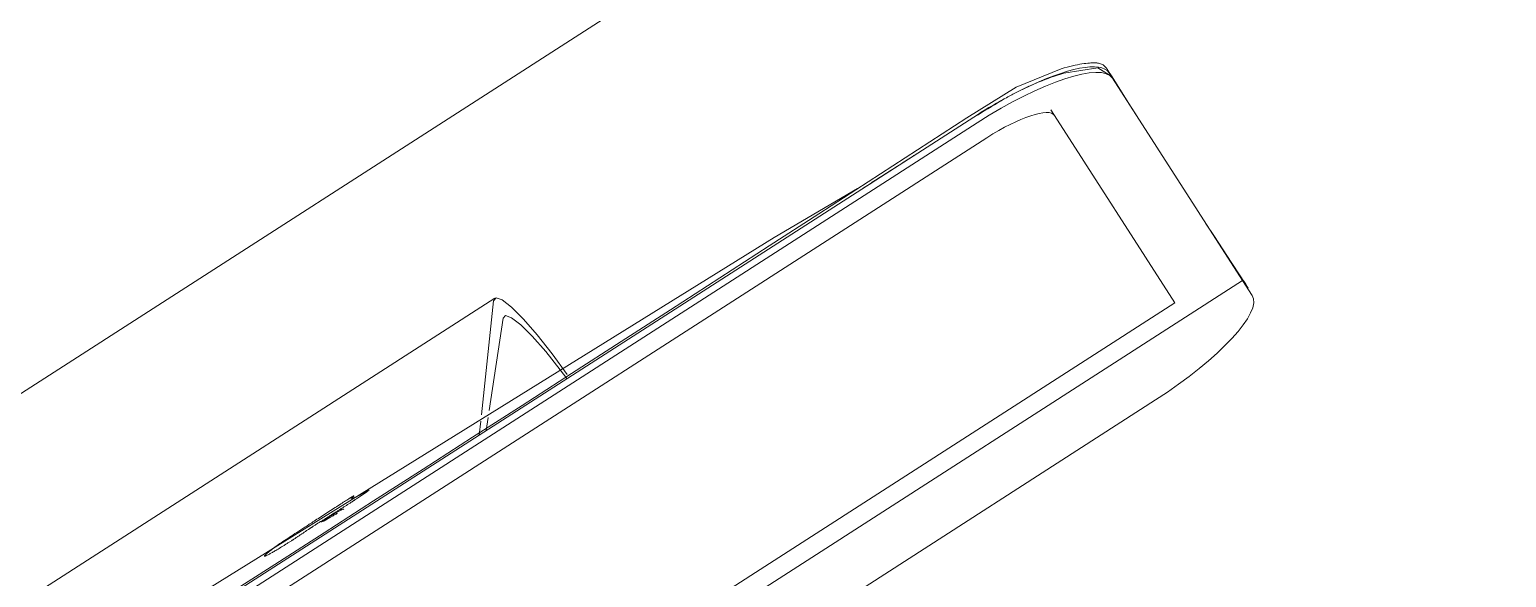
# Model space of a CAD drawing. Header units: metres. Extents: x -71 to 881, y -503 to 661.
# Drawn here: x 189.4822 to 189.9112, y 525.4189 to 525.5781 of the extents above; entities that cross this region are included whole.
import ezdxf

# ---------------------------------------------------------------- set-up
doc = ezdxf.new("R2010")
doc.units = ezdxf.units.M
doc.layers.add('07. Mobiliário', color=51, linetype='Continuous', lineweight=5)

msp = doc.modelspace()

# ---------------------------------------------------------------- linework, layer by layer
at = {"layer": '07. Mobiliário'}
msp.add_line((188.38552, 524.76853), (190.58287, 526.18193), dxfattribs=at)
at = {"layer": '07. Mobiliário', "lineweight": 5}
for p, q in [((189.79568, 525.56557), (189.79673, 525.56394)), ((189.79673, 525.56394), (189.83453, 525.50517)), ((189.77886, 525.55475), (189.77991, 525.55313)), ((189.77991, 525.55313), (189.81491, 525.49871)), ((189.81491, 525.49871), (189.77991, 525.55313)), ((189.75644, 525.55264), (189.37966, 525.31028)), ((189.3807, 525.30865), (189.75749, 525.55101)), ((189.3835, 525.3043), (189.76029, 525.54666)), ((189.76029, 525.54666), (189.3835, 525.3043)), ((189.83453, 525.50517), (189.39047, 525.21954)), ((189.39047, 525.21954), (189.83453, 525.50517)), ((189.83453, 525.50517), (189.83733, 525.50082)), ((189.83545, 525.50409), (189.83487, 525.50499)), ((189.81491, 525.49871), (189.40449, 525.23471)), ((189.40449, 525.23471), (189.81491, 525.49871)), ((189.48517, 525.41502), (189.61737, 525.50006)), ((189.61698, 525.49927), (189.61345, 525.4661)), ((189.61573, 525.46738), (189.61975, 525.49417)), ((189.80929, 525.47047), (189.43251, 525.22811)), ((189.61325, 525.46425), (189.61283, 525.46026)), ((189.61485, 525.46156), (189.61542, 525.46533))]:
    msp.add_line(p, q, dxfattribs=at)
at = {"layer": '07. Mobiliário', "lineweight": 5, "flags": 128}
for points in [[(189.78184, 525.56667), (189.76878, 525.56137), (189.75444, 525.55246), (189.7401, 525.54315), (189.72577, 525.53384), (189.71142, 525.52453), (189.69708, 525.51524), (189.68273, 525.50595), (189.66837, 525.49667), (189.65401, 525.4874), (189.63965, 525.47814), (189.62528, 525.46888), (189.61091, 525.45963), (189.59653, 525.45038), (189.58216, 525.44113), (189.56778, 525.43188), (189.55341, 525.42263), (189.53903, 525.41339), (189.52465, 525.40414), (189.51027, 525.3949), (189.49589, 525.38567), (189.4815, 525.37644)], [(189.78263, 525.56538), (189.79248, 525.567), (189.79668, 525.56431), (189.79906, 525.56045), (189.80147, 525.55663), (189.8039, 525.5528)], [(189.79663, 525.56438), (189.79652, 525.56456), (189.79647, 525.56463), (189.79562, 525.56594)], [(189.41256, 525.33236), (189.42947, 525.34404), (189.4512, 525.35995), (189.4634, 525.36874), (189.47235, 525.37504), (189.49009, 525.38715), (189.52906, 525.41251), (189.69849, 525.51761), (189.72271, 525.53185)], [(189.82381, 525.52186), (189.82634, 525.51795), (189.82886, 525.51406), (189.83137, 525.51022), (189.83385, 525.50649), (189.83615, 525.50292)], [(189.63836, 525.47789), (189.63399, 525.48388), (189.62966, 525.48936), (189.62564, 525.49397), (189.62217, 525.49744), (189.61946, 525.49955), (189.6177, 525.50017), (189.61698, 525.49927)], [(189.61975, 525.49417), (189.62049, 525.49499), (189.62223, 525.49436), (189.62486, 525.49231), (189.62822, 525.48897), (189.63212, 525.48453), (189.63633, 525.47925), (189.63827, 525.47667)]]:
    msp.add_lwpolyline(points, dxfattribs=at)
at = {"layer": '07. Mobiliário', "lineweight": 5, "extrusion": (0, 0, -1)}
for centre, major_axis, start_param, end_param in [((189.76309, 525.54231), (0.03364, 0.02164), 4.712389, 6.283185), ((189.76204, 525.54393), (0.03364, 0.02164), 5.131903, 6.283185), ((189.76204, 525.54393), (-0.03364, -0.02164), 1.570796, 1.832596), ((189.76309, 525.54231), (0.01682, 0.01082), 4.712389, 6.283185), ((189.76309, 525.54231), (0.01682, 0.01082), 4.712389, 6.283185), ((189.80369, 525.47918), (-0.03364, -0.02164), 3.141593, 4.712389)]:
    msp.add_ellipse(centre, major_axis=major_axis, ratio=0.258819, start_param=start_param, end_param=end_param, dxfattribs=at)
at = {"layer": '07. Mobiliário', "lineweight": 5}
for points, knots in [([(189.79562, 525.56594), (189.79562, 525.56595), (189.79547, 525.56618), (189.79517, 525.56663), (189.79471, 525.56721), (189.79423, 525.56765), (189.79378, 525.56794), (189.79331, 525.56815), (189.79271, 525.56832), (189.79173, 525.56843), (189.79014, 525.5684), (189.78799, 525.56814), (189.78522, 525.56759), (189.78301, 525.56702), (189.78184, 525.56667)], [0.8379263, 0.8379263, 0.8379263, 0.8379263, 0.8382353, 0.8529412, 0.8676471, 0.8823529, 0.8970588, 0.9117647, 0.9264706, 0.9411765, 0.9558824, 0.9705882, 0.9852941, 1, 1, 1, 1]), ([(189.78263, 525.56538), (189.78018, 525.56468), (189.77651, 525.56337), (189.772, 525.56141), (189.76897, 525.55995), (189.766, 525.55836), (189.76257, 525.55634), (189.75942, 525.55439), (189.75748, 525.55317), (189.75701, 525.55287)], [0, 0, 0, 0, 0.01724138, 0.02586207, 0.03448276, 0.04310345, 0.05172414, 0.06034483, 0.06309155, 0.06309155, 0.06309155, 0.06309155]), ([(189.73907, 525.54145), (189.73844, 525.54104), (189.73715, 525.54022), (189.73464, 525.53861), (189.73156, 525.53663), (189.72792, 525.53429), (189.72544, 525.5327), (189.7242, 525.53189)], [0.10344828, 0.10344828, 0.10344828, 0.10344828, 0.10775862, 0.11206897, 0.12068966, 0.12931034, 0.13793103, 0.13793103, 0.13793103, 0.13793103]), ([(189.5549, 525.42869), (189.55439, 525.42833), (189.55346, 525.42766), (189.55232, 525.42681), (189.55159, 525.42623), (189.55119, 525.42589), (189.551, 525.42572), (189.55088, 525.4256), (189.55077, 525.42549), (189.55061, 525.42533), (189.55044, 525.42515), (189.55038, 525.42503), (189.55043, 525.42501), (189.55049, 525.42502), (189.55055, 525.42504), (189.55063, 525.42507), (189.55075, 525.42512), (189.55101, 525.42523), (189.5515, 525.42547), (189.55226, 525.42588), (189.55303, 525.42631), (189.55376, 525.42674), (189.55459, 525.42724), (189.55553, 525.42781), (189.55651, 525.42842), (189.55725, 525.42889), (189.55786, 525.42927), (189.55828, 525.42953), (189.55851, 525.42968), (189.55868, 525.42979), (189.55885, 525.4299), (189.55907, 525.43005), (189.55946, 525.4303), (189.56002, 525.43067), (189.56067, 525.43111), (189.56133, 525.43156), (189.562, 525.43201), (189.56267, 525.43247), (189.56325, 525.43285), (189.56366, 525.43312), (189.5639, 525.43328), (189.56408, 525.4334), (189.56427, 525.43351), (189.56451, 525.43367), (189.56495, 525.43395), (189.56584, 525.43452), (189.56689, 525.43519), (189.56795, 525.43585), (189.56875, 525.43635), (189.5694, 525.43676), (189.56985, 525.43704), (189.5701, 525.43721), (189.57029, 525.43733), (189.57048, 525.43745), (189.57074, 525.43761), (189.57118, 525.43789), (189.57181, 525.43829), (189.57257, 525.43876), (189.57333, 525.43924), (189.57407, 525.43971), (189.57479, 525.44017), (189.57537, 525.44054), (189.57577, 525.4408), (189.57599, 525.44095), (189.57616, 525.44106), (189.57632, 525.44116), (189.57654, 525.44131), (189.57692, 525.44156), (189.57744, 525.44191), (189.57805, 525.44232), (189.57884, 525.44286), (189.57978, 525.44351), (189.58048, 525.44401), (189.58082, 525.44426)], [0, 0, 0, 0, 0.055556, 0.111111, 0.166667, 0.194444, 0.208333, 0.222222, 0.236111, 0.25, 0.277778, 0.305556, 0.319444, 0.326389, 0.333333, 0.340278, 0.347222, 0.361111, 0.388889, 0.416667, 0.444444, 0.458333, 0.472222, 0.5, 0.513889, 0.527778, 0.541667, 0.548611, 0.552083, 0.555556, 0.559028, 0.5625, 0.569444, 0.583333, 0.597222, 0.611111, 0.625, 0.638889, 0.652778, 0.659722, 0.663194, 0.666667, 0.670139, 0.673611, 0.680556, 0.694444, 0.722222, 0.736111, 0.75, 0.763889, 0.770833, 0.774306, 0.777778, 0.78125, 0.784722, 0.791667, 0.805556, 0.819444, 0.833333, 0.847222, 0.861111, 0.875, 0.881944, 0.885417, 0.888889, 0.892361, 0.895833, 0.902778, 0.916667, 0.930556, 0.944444, 0.972222, 1, 1, 1, 1]), ([(189.58082, 525.44426), (189.58022, 525.44392), (189.57939, 525.44346), (189.57843, 525.44294), (189.57778, 525.4426), (189.57721, 525.44231), (189.57678, 525.4421), (189.57648, 525.44196), (189.57627, 525.44187), (189.57612, 525.4418), (189.57601, 525.44176), (189.57596, 525.44174), (189.57591, 525.44172), (189.57588, 525.44171), (189.57583, 525.44169), (189.57577, 525.44168), (189.57571, 525.44169), (189.57577, 525.44181), (189.57597, 525.44204), (189.5763, 525.44238), (189.57652, 525.44262), (189.57628, 525.44253), (189.57597, 525.44235), (189.57569, 525.44219), (189.57542, 525.44202), (189.57511, 525.44183), (189.57448, 525.44143), (189.57294, 525.44045), (189.57012, 525.43863), (189.56707, 525.43665), (189.56514, 525.4354), (189.56427, 525.43484), (189.5638, 525.43453), (189.56347, 525.43432), (189.56315, 525.43411), (189.56272, 525.43384), (189.56199, 525.43336), (189.56058, 525.43244), (189.5587, 525.43122), (189.55667, 525.42988), (189.55547, 525.42907), (189.5549, 525.42869)], [0, 0, 0, 0, 0.0625, 0.09375, 0.125, 0.15625, 0.1875, 0.203125, 0.21875, 0.234375, 0.242188, 0.246094, 0.25, 0.253906, 0.257812, 0.265625, 0.28125, 0.3125, 0.34375, 0.375, 0.4375, 0.46875, 0.484375, 0.5, 0.507812, 0.515625, 0.53125, 0.5625, 0.625, 0.6875, 0.71875, 0.734375, 0.742188, 0.75, 0.757812, 0.765625, 0.78125, 0.8125, 0.875, 0.9375, 1, 1, 1, 1]), ([(189.56694, 525.43505), (189.56691, 525.43499), (189.56701, 525.43496), (189.56751, 525.43518), (189.56811, 525.43548), (189.56885, 525.43588), (189.56976, 525.43641), (189.57082, 525.43704), (189.5714, 525.43738), (189.57168, 525.43755)], [0, 0, 0, 0, 0.1666667, 0.3333333, 0.4166667, 0.5, 0.6666667, 0.75, 0.8333333, 0.8333333, 0.8333333, 0.8333333])]:
    msp.add_open_spline(points, degree=3, knots=knots, dxfattribs=at)
msp.add_open_spline([(189.57346, 525.43866), (189.57353, 525.43887), (189.5725, 525.43847), (189.56918, 525.43646), (189.56694, 525.43505)], degree=3, dxfattribs=at)

doc.saveas('drawing.dxf')
